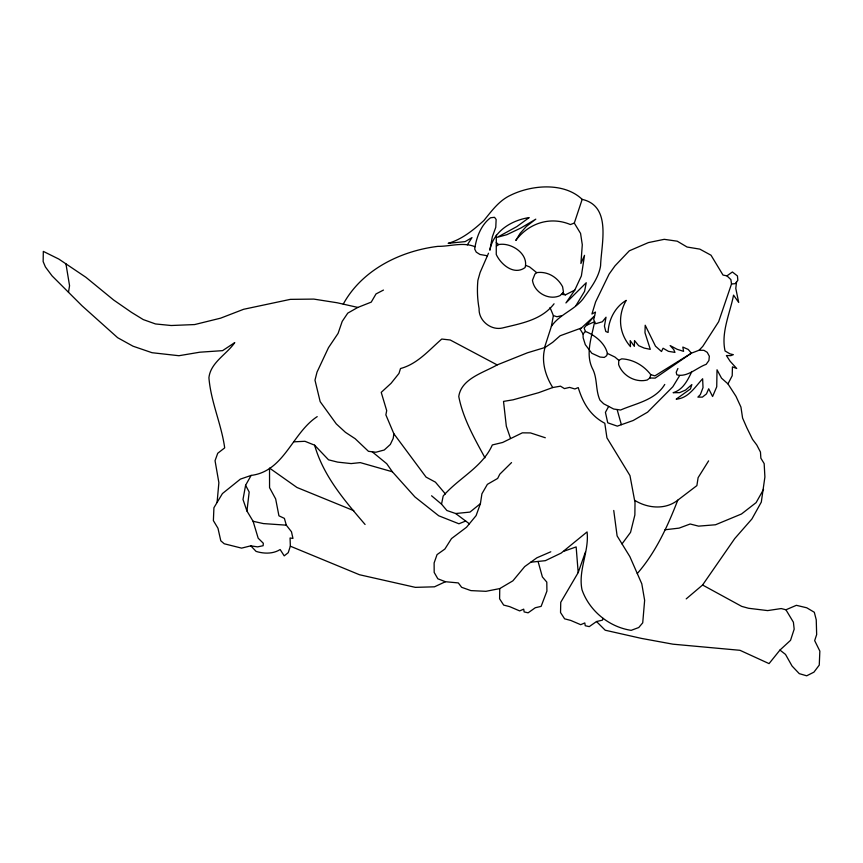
<?xml version="1.0" encoding="UTF-8"?>
<svg xmlns="http://www.w3.org/2000/svg" width="863" height="863" viewBox="0 0 863 863"><rect width="100%" height="100%" fill="white"/><g stroke="black" fill="none" stroke-linecap="round" stroke-linejoin="round"><path stroke-width="1.29" d="M496.441 246.149L498.577 244.585C511.069 242.082 528.89 253.851 525.103 267.53C514.197 275.696 500.885 264.639 496.257 254.466L496.322 235.189M550.788 551.791L536.883 557.8L524.693 566.603L512.902 580.821L499.753 588.588L499.601 598.814L503.658 605.071L509.753 606.667L519.655 610.907L523.712 609.149L524.143 611.921L528.124 612.816L535.297 607.735L541.123 606.376L546.915 591.101L546.797 582.104L542.396 576.959L538.07 561.435M618.76 360.313L618.62 364.564C622.665 375.847 635.556 382.978 647.196 380L649.882 377.972L650.745 374.65C643.895 365.599 633.129 359.321 621.694 358.857L618.76 360.313L614.963 357.066L607.39 353.409C605.071 343.161 594.79 335.071 585.438 331.457L584.122 327.983L594.596 315.858L580.098 329.159L583.064 333.97L583.129 337.724L585.308 344.661L591.835 353.269L600.055 357.055L604.294 357.422L606.635 355.707L607.39 353.409M217.088 502.46L218.878 482.676L215.049 460.702L217.724 453.269L224.693 447.875C221.413 424.1 210.842 401.77 208.922 377.724C210.55 362.471 226.753 354.348 234.768 342.589L222.578 350.648L199.817 352.201L178.921 355.718L152.017 352.708L132.999 346.192L117.648 337.703L82.039 305.804L52.082 275.901L45.405 266.947L43.15 261.586L43.312 251.392L58.846 259.083L85.944 277.325L113.625 300L131.467 312.341L143.247 319.58L155.523 323.959L171.208 325.513L194.65 324.564L220.604 318.167L243.614 309.288L290.346 299.364L313.808 299.094L337.217 302.773L357.821 307.422L371.23 302.126L376.02 293.927L383.463 290.065M686.204 598.89L702.579 585.006L734.758 538.555L751.921 518.965L761.306 502.104L764.898 477.023L764.165 463.593L760.875 458.221L760.454 452.05L756.765 444.974L752.514 439.332L746.84 427.768L742.59 418.059L740.939 407.088L735.988 396.322L727.962 383.884L721.522 378.167L717.024 369.785L716.732 386.786L712.59 396.527L708.696 388.771L706.463 393.895L702.406 397.12L697.897 397.099L700.368 394.596L703.021 387.584L702.633 378.76C695.254 386.753 688.167 398.501 676.193 399.138L690.443 388.943L691.856 384.564L685.621 390.044L679.505 392.665L673.118 392.676C682.935 389.968 687.822 379.99 691.867 371.489M251.144 475.416L240.389 479.116L222.427 493.571L213.927 507.724L213.377 520.616L217.972 528.264L220.788 540.788L224.229 543.766L241.586 548.124L250.788 545.837L257.573 546.883L263.129 545.707L263.312 543.248L258.177 538.199L253.096 521.284L246.947 511.025L249.17 492.029L245.599 485.265L251.144 475.416C284.38 471.306 292.169 432.935 317.217 416.624M736.538 281.985L735.783 288.415L738.706 302.46L733.55 295.146C730.001 313.312 720.875 332.546 725.071 350.993L730.174 353.938L733.345 354.661L730.864 355.653L726.387 355.545L730.174 361.327L736.7 368.469L732.439 366.861L732.212 375.718L727.962 383.884M581.522 327.962L560.141 335.75L552.665 342.331L545.038 347.487L527.358 352.827L497.164 364.909L450.216 339.99L441.77 339.051C429.019 350.098 417.422 364.024 400.508 368.533L398.976 373.42L391.068 383.312L381.219 392.374L386.7 410.626L385.869 414.866L393.873 433.776L393.204 438.393L390.335 444.445L384.229 450.011L375.912 452.234L368.458 451.317L355.168 438.706L345.448 432.331L336.279 423.895L320.173 401.662L314.984 380.162L317.023 372.115L328.49 347.66L338.091 333.377L342.212 321.37L347.767 313.129L357.821 307.422M499.753 588.588L485.955 591.317L470.907 590.605L461.64 587.304L458.318 582.924L445.416 581.716L437.832 578.793L434.186 572.406L434.121 562.935L437.056 554.607L444.877 549.051L451.489 538.588L466.527 527.25L476.117 515.589L480.411 503.658L481.921 493.776L487.379 484.348L497.66 478.426L499.796 474.186L511.543 462.59M68.49 292.277L69.558 285.707L65.944 263.862M245.599 485.265L242.999 499.472L246.947 511.025M544.499 347.649L551.392 326.333L553.377 315.578L550.022 307.508M469.364 523.798L455.664 513.528L446.883 510.508L441.532 504.154L443.161 496.063C458.62 478.048 482.46 467.261 492.32 444.952L502.644 442.471L522.352 432.838L530.518 432.924L545.308 437.757M545.038 347.487C540.993 361.004 545.416 375.901 552.741 387.53L560.497 386.171L564.424 388.609L569.591 387.39L574.877 388.965L578.221 387.595C582.967 402.881 590.119 415.491 604.79 423.258L606.937 437.843L629.958 475.567L635.017 502.633L634.866 514.984L630.551 532.342L622.029 543.895M353.808 510.691L296.969 487.476L269.526 468.091L269.558 487.681L275.664 498.933L278.932 515.815L284.391 518.383L286.311 525.168L291.467 531.748L292.956 538.415L290.065 537.994L290.346 546.193L288.21 552.708L284.207 555.858L280.151 549.537C272.988 554.068 263.927 553.819 256.095 551.403L250.788 545.837M576.02 305.48L584.575 291.349L586.236 282.74L565.934 302.935L574.78 290.108L581.371 275.933L584.521 255.34L580.907 263.517L582.288 244.758L580.562 233.409L574.294 223.096L582.169 199.375C564.165 182.039 531.673 184.855 510.68 195.2C499.127 200.486 491.716 210.928 483.916 220.497C473.442 230.022 462.007 239.364 448.177 243.344L465.168 241.608L471.985 237.616L467.293 244.876M649.882 377.972L655.157 378.123L691.392 353.172L688.21 349.45L682.816 347.055L683.593 351.349L677.11 349.288L670.141 345.567L673.723 349.58L674.974 352.406L668.437 351.327L663.064 348.231L661.5 351.521L655.481 346.171L645.2 325.232L644.985 332.784L650.303 349.353L644.197 348.08L638.652 345.675L634.51 340.561L634.359 346.354L630.195 340.605L630.475 346.656C618.836 333.345 617.455 315.75 626.214 300.367C615.136 306.829 608.491 319.817 608.102 332.46L605.783 331.511L604.434 326.085L606.031 317.206L602.374 321.759L595.502 323.776L593.712 319.655L595.492 312.061L591.932 313.992L595.61 301.931L609.116 274.078L614.985 265.869L629.31 250.82L648.404 242.589L664.24 239.331L677.25 241.198L687.077 247.023L699.828 249.127L711.015 255.221L723.011 275.07L726.948 275.858L730.896 279.601L731.5 284.013L718.652 321.694L702.762 346.387L699.062 350.249L691.392 353.172L654.909 375.869L650.745 374.65M603.075 618.393L602.396 620.173L596.506 621.533L589.246 626.624L585.233 625.718L584.812 622.935L580.713 624.693L570.745 620.432L564.607 618.825L560.54 612.547L560.745 602.298L578.188 572.59L585.438 552.018M708.609 460.874L698.113 477.66L696.883 485.599L677.768 500.184C667.714 526.16 655.718 552.439 637.282 573.528M488.501 253.237L480.108 272.492L477.897 280.292A104.628 103.916 -27.3 0 0 479.105 308.641C478.436 320.529 490.864 330.691 502.428 327.994C521.155 323.355 541.446 320.205 554.057 303.787M677.908 368.49L676.214 372.277L676.819 374.833C687.218 377.595 696.7 367.703 706.161 364.337L708.911 360.529L709.343 356.236L707.239 352.341L703.917 350.324L699.062 350.249M608.652 406.397L605.427 412.363L607.735 422.816L617.315 426.139L633.172 420.508L647.584 412.18L672.827 386.764L679.515 375.826M562.741 293.021L563.42 291.791L562.6 286.743C557.53 277.239 547.584 271.068 536.689 272.632L534.963 273.992L532.471 280.238C534.078 292.514 548.836 300.863 560.141 295.567L562.741 293.021L565.438 294.855L574.78 290.108M763.539 489.397L756.117 502.622L741.49 513.992L715.513 524.769L698.577 526.139L690.152 524.003L679.084 528.124L664.952 529.774M343.247 304.132C361.953 269.914 400.27 251.004 437.832 246.365C450.335 246.494 462.848 241.791 474.941 246.699M702.579 585.006L741.727 606.387L748.566 608.275L767.639 610.594L781.209 608.555L785.934 609.785L793.399 622.212L794.176 629.159L790.54 640.324L779.947 650.076L769.052 663.615L739.969 650.303L672.989 644.186L641.36 638.383L605.2 630.217L596.506 621.533M664.758 384.445C655.157 400.27 636.258 403.226 620.594 410.022L613.647 409.019L603.658 403.776L599.99 400.184C595.243 389.903 597.757 377.994 592.158 367.994C585.341 353.291 591.845 336.71 594.607 321.716L586.527 325.297M551.392 326.333C559.677 314.229 574.294 310.238 583.248 298.663C590.314 288.49 598.523 278.382 600.583 265.793C601.198 244.024 612.072 206.171 582.169 199.375M583.064 333.97L585.438 331.457M530.788 562.212L545.351 560.67L561.133 553.107L587.067 531.921C589.353 551.392 577.94 570.216 582.007 589.785C589.364 610.875 609.127 627.045 631.166 630.346L638.749 627.53L642.73 622.816L644.639 600.314L641.802 583.841L629.861 556.613L617.11 535.912L613.744 510.475M480.411 503.658L469.979 512.093L455.664 513.528M726.948 275.858L732.396 271.985L737.444 275.944L737.833 280.324L735.244 283.647L731.5 284.013M677.768 500.184C665.287 510.055 647.584 508.372 634.661 500.313M497.164 364.909C483.528 372.751 461.306 378.587 458.771 396.505C463.021 418.533 474.423 438.296 484.974 457.811M445.416 581.716L434.477 586.818L415.362 587.358L359.461 574.736L290.346 546.193M785.934 609.785L796.376 605.319L806.754 607.789L814.305 612.266L816.247 619.817L816.657 634.596L814.672 640.637L819.85 651.112L819.257 665.103L813.928 672.158L806.7 675.805L799.278 673.647L792.061 666.031L785.503 654.402L779.947 650.076M465.686 521.036L458.9 523.776L438.728 515.783L414.909 496.926L392.374 471.77L386.743 463.722L372.18 451.781M574.294 223.096L570.4 224.553C550.292 216.063 528.695 223.118 515.804 240.432L520.109 233.398L526.29 226.494L535.794 219.159L520.982 227.951L506.883 234.682L497.336 237.293L516.883 226.57L529.181 217.595C511.446 220.227 493.237 231.37 489.871 250.205L492.32 236.872L495.772 227.303L496.139 219.472L494.521 217.303L490.551 217.767C481.058 224.822 476.247 237.584 474.715 249.073L476.257 252.125L479.979 254.477L487.412 255.772M552.741 387.53L538.685 392.676L513.075 399.817L503.517 401.403L506.322 426.193L510.411 438.124M563.971 551.209L576.15 546.915L578.188 572.59M561.101 315.815L556.915 316.732L553.377 315.578M293.711 441.834L304.941 441.295L314.617 445.189L328.544 459.828L337.649 462.115L351.122 463.582L360.292 462.611L392.374 471.77M286.311 525.168L263.355 523.582L253.096 521.284M561.435 294.294L565.438 294.855M525.955 265.48L529.569 266.904L536.689 272.632M431.565 495.783L441.532 504.154M496.29 242.525L498.577 244.585M445.416 493.96L435.416 482.147L426.052 477.099L393.873 433.776M365.081 524.467C344.553 500.508 323.463 476.171 314.617 445.189M617.121 409.526L621.371 424.693"/></g></svg>
